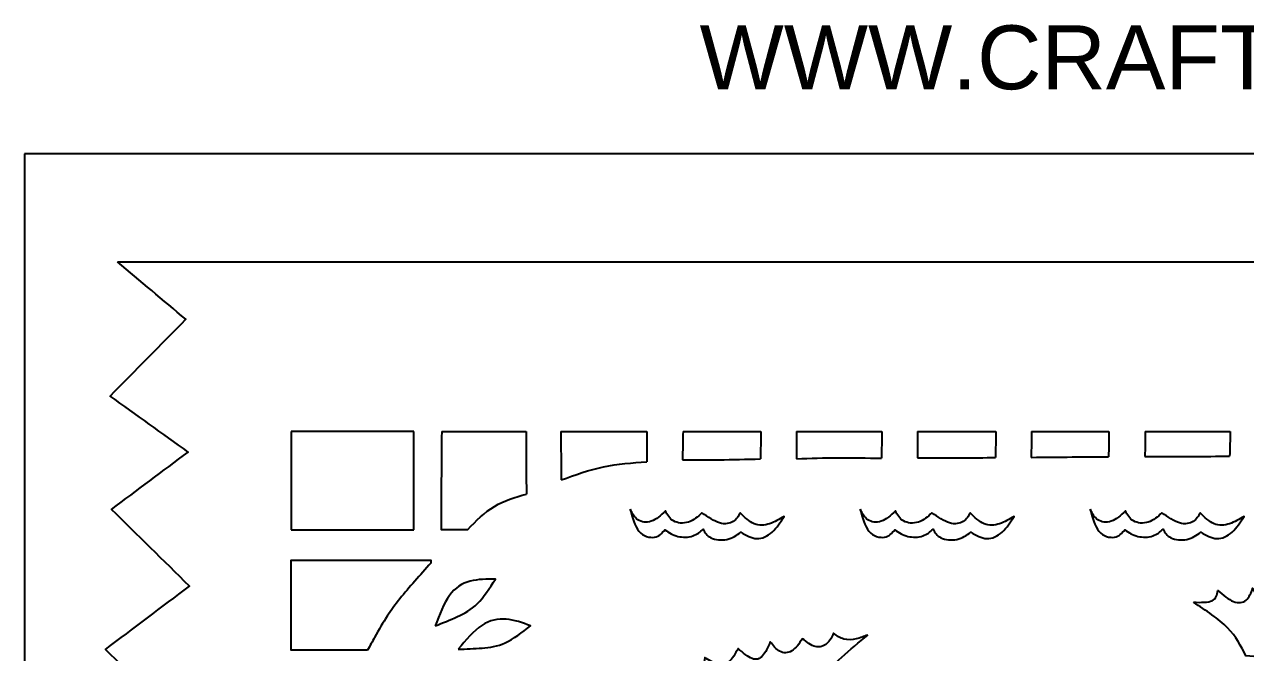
# Model space of a CAD drawing. Header units: millimetres. Extents: x 30 to 570, y 16 to 401.
# Drawn here: x 29.7 to 163.5, y 332.2 to 401 of the extents above; entities that cross this region are included whole.
import ezdxf
from ezdxf.enums import TextEntityAlignment as Align

# ---------------------------------------------------------------- set-up
doc = ezdxf.new("R2010")
doc.units = ezdxf.units.MM
for name, color, linetype in [('Default', 7, 'Continuous'), ('DV1_Layer_1', 7, 'Continuous'), ('Layer_1', 7, 'Continuous')]:
    doc.layers.add(name, color=color, linetype=linetype)
doc.styles.add('SEACAD_arial_ttfB', font='arial.ttf')

# ---------------------------------------------------------------- blocks, each defined once
blk = doc.blocks.new('SE')
at = {"layer": 'DV1_Layer_1', "color": 7, "linetype": 'Continuous'}
for points, knots in [([(300.17, 19.96), (298.13, 20), (296.08, 20.05), (294.36, 20.47), (292.65, 20.89), (291.27, 21.7), (290.4, 22.74), (289.53, 23.79), (289.18, 25.08), (288.82, 26.37), (287.26, 26.33), (284.15, 26.24), (281.21, 28.28), (280.05, 29.42), (278.89, 30.55), (278.05, 31.8), (277.2, 33.05), (276.49, 32.42), (275.06, 31.18), (271.86, 31.53), (270.68, 32.31), (269.5, 33.09), (268.74, 34.47), (267.99, 35.85), (267.05, 34.87), (266.12, 33.89), (264.74, 33.38), (263.36, 32.87), (261.53, 32.83), (260.13, 33.16), (258.73, 33.49), (257.75, 34.21), (257.08, 35.07), (256.41, 35.94), (256.05, 36.97), (255.7, 37.99), (253.83, 37.9), (250.09, 37.72), (244.21, 39.86), (238.87, 42.26), (234.95, 41.91), (233.02, 41.42), (231.08, 40.93), (229.16, 40.13), (227.14, 38.79), (225.11, 37.46), (222.98, 35.59), (220.46, 33.87), (217.95, 32.16), (212.16, 29.04), (208.28, 27.04), (201.96, 24.99), (198.96, 24.34), (195.95, 23.7), (193.1, 23.43), (189.43, 23.5), (185.76, 23.56), (181.26, 23.97), (177.1, 25.28), (172.94, 26.59), (165.28, 31.04), (156.91, 35.5), (153.21, 37.08), (149.52, 38.66), (146.31, 39.59), (143.49, 40.01), (140.66, 40.44), (138.21, 40.35), (135.87, 39.66), (133.54, 38.97), (129.08, 36.39), (124.28, 35.59), (121.98, 35.41), (119.69, 35.23), (117.51, 35.27), (115.66, 35.63), (113.81, 35.99), (112.3, 36.65), (110.79, 37.32), (109.9, 35.81), (108.11, 32.78), (104.55, 31.53), (102.86, 31.24), (101.17, 30.96), (99.57, 31), (98.21, 31.53), (96.85, 32.07), (95.74, 33.09), (94.96, 34.21), (94.18, 35.32), (93.73, 36.52), (93.42, 37.79), (93.11, 39.06), (92.93, 40.39), (92.76, 41.73), (90.17, 40.88), (87.59, 40.04), (84.56, 39.21), (81.54, 38.39), (74.59, 36.79), (69.43, 36.43), (66.6, 36.68), (63.77, 36.92), (60.7, 37.59), (57.41, 38.9), (54.11, 40.22), (50.6, 42.17), (48.24, 45.18), (45.88, 48.18), (43.47, 56.29), (44.81, 61.36), (45.94, 63.41), (47.08, 65.46), (48.68, 67.02), (50.28, 68.57), (47.52, 70.89), (44.76, 73.2), (42, 75.52), (44.45, 78.15), (46.9, 80.77), (49.35, 83.4), (46.77, 85.8), (44.18, 88.21), (41.6, 90.61), (44.14, 93.24), (46.68, 95.87), (49.21, 98.49), (46.63, 101.12), (44.05, 103.75), (41.47, 106.37), (44.14, 109.04), (46.81, 111.71), (49.48, 114.39), (46.68, 116.88), (43.87, 119.37), (41.07, 121.87), (43.34, 124.63), (45.61, 127.39), (47.88, 130.15), (45.12, 132.68), (42.36, 135.22), (39.6, 137.76), (41.96, 140.39), (44.32, 143.01), (46.68, 145.64), (44.01, 148), (41.33, 150.36), (38.66, 152.72), (41.33, 155.3), (44.01, 157.88), (46.68, 160.46), (43.92, 162.87), (41.16, 165.27), (38.4, 167.68), (41.16, 170.39), (43.92, 173.11), (46.68, 175.82), (43.78, 178.09), (40.89, 180.36), (38, 182.63), (40.62, 185.31), (43.25, 187.98), (45.88, 190.65), (43.43, 193.14), (40.98, 195.63), (38.53, 198.13), (41.38, 200.49), (44.23, 202.85), (47.08, 205.21), (44.63, 207.7), (42.18, 210.19), (39.73, 212.69), (42.14, 215.22), (44.54, 217.76), (46.94, 220.3), (44.27, 222.66), (41.6, 225.02), (38.93, 227.38), (41.29, 230.32), (43.65, 233.25), (46.01, 236.19), (43.47, 238.37), (40.93, 240.56), (38.4, 242.74), (40.93, 245.68), (43.47, 248.61), (46.01, 251.55), (43.03, 253.56), (40.04, 255.56), (37.06, 257.56), (39.78, 259.83), (42.49, 262.1), (45.21, 264.37), (42.27, 267.04), (39.33, 269.72), (36.39, 272.39), (39.33, 274.92), (42.27, 277.46), (45.21, 280), (42.4, 282.49), (39.6, 284.99), (36.79, 287.48), (39.82, 290.06), (42.85, 292.64), (45.88, 295.23), (43.25, 297.81), (40.62, 300.39), (38, 302.97), (41.07, 305.29), (44.14, 307.6), (47.21, 309.92), (44.5, 311.88), (41.78, 313.84), (39.06, 315.79), (41.82, 318.51), (44.58, 321.23), (47.35, 323.94), (44.41, 326.79), (41.47, 329.64), (38.53, 332.49), (41.6, 334.8), (44.67, 337.12), (47.75, 339.43), (44.9, 342.24), (42.05, 345.04), (39.2, 347.85), (42, 349.94), (44.81, 352.03), (47.61, 354.13), (44.76, 356.17), (41.91, 358.22), (39.06, 360.27), (41.82, 363.07), (44.58, 365.88), (47.35, 368.68), (44.85, 370.78), (42.36, 372.87), (39.87, 374.96)], [0, 0, 0, 0, 0.011364, 0.011364, 0.011364, 0.022727, 0.022727, 0.022727, 0.034091, 0.034091, 0.034091, 0.045455, 0.056818, 0.056818, 0.056818, 0.068182, 0.068182, 0.068182, 0.079545, 0.090909, 0.090909, 0.090909, 0.102273, 0.102273, 0.102273, 0.113636, 0.113636, 0.113636, 0.125, 0.125, 0.125, 0.136364, 0.136364, 0.136364, 0.147727, 0.147727, 0.147727, 0.159091, 0.170455, 0.181818, 0.193182, 0.193182, 0.193182, 0.204545, 0.204545, 0.204545, 0.215909, 0.215909, 0.215909, 0.227273, 0.238636, 0.25, 0.25, 0.25, 0.261364, 0.261364, 0.261364, 0.272727, 0.272727, 0.272727, 0.284091, 0.295455, 0.295455, 0.295455, 0.306818, 0.306818, 0.306818, 0.318182, 0.318182, 0.318182, 0.329545, 0.340909, 0.340909, 0.340909, 0.352273, 0.352273, 0.352273, 0.363636, 0.363636, 0.363636, 0.375, 0.386364, 0.386364, 0.386364, 0.397727, 0.397727, 0.397727, 0.409091, 0.409091, 0.409091, 0.420455, 0.420455, 0.420455, 0.431818, 0.431818, 0.431818, 0.443182, 0.443182, 0.443182, 0.454545, 0.465909, 0.465909, 0.465909, 0.477273, 0.477273, 0.477273, 0.488636, 0.488636, 0.488636, 0.5, 0.511364, 0.511364, 0.511364, 0.522727, 0.522727, 0.522727, 0.534091, 0.534091, 0.534091, 0.545455, 0.545455, 0.545455, 0.556818, 0.556818, 0.556818, 0.568182, 0.568182, 0.568182, 0.579545, 0.579545, 0.579545, 0.590909, 0.590909, 0.590909, 0.602273, 0.602273, 0.602273, 0.613636, 0.613636, 0.613636, 0.625, 0.625, 0.625, 0.636364, 0.636364, 0.636364, 0.647727, 0.647727, 0.647727, 0.659091, 0.659091, 0.659091, 0.670455, 0.670455, 0.670455, 0.681818, 0.681818, 0.681818, 0.693182, 0.693182, 0.693182, 0.704545, 0.704545, 0.704545, 0.715909, 0.715909, 0.715909, 0.727273, 0.727273, 0.727273, 0.738636, 0.738636, 0.738636, 0.75, 0.75, 0.75, 0.761364, 0.761364, 0.761364, 0.772727, 0.772727, 0.772727, 0.784091, 0.784091, 0.784091, 0.795455, 0.795455, 0.795455, 0.806818, 0.806818, 0.806818, 0.818182, 0.818182, 0.818182, 0.829545, 0.829545, 0.829545, 0.840909, 0.840909, 0.840909, 0.852273, 0.852273, 0.852273, 0.863636, 0.863636, 0.863636, 0.875, 0.875, 0.875, 0.886364, 0.886364, 0.886364, 0.897727, 0.897727, 0.897727, 0.909091, 0.909091, 0.909091, 0.920455, 0.920455, 0.920455, 0.931818, 0.931818, 0.931818, 0.943182, 0.943182, 0.943182, 0.954545, 0.954545, 0.954545, 0.965909, 0.965909, 0.965909, 0.977273, 0.977273, 0.977273, 1, 1, 1, 1]), ([(75.38, 356.4), (75.35, 352.81), (75.33, 349.23), (75.31, 345.65), (76.29, 345.65), (77.26, 345.65), (78.24, 345.65)], [0, 0, 0, 0, 0.333333, 0.333333, 0.333333, 1, 1, 1, 1]), ([(101.77, 353.26), (103.06, 353.26), (104.36, 353.27), (105.79, 353.28), (107.21, 353.3), (108.76, 353.34), (110.31, 353.37)], [0, 0, 0, 0, 0.333333, 0.333333, 0.333333, 1, 1, 1, 1]), ([(114.26, 353.4), (115.77, 353.45), (117.29, 353.5), (118.84, 353.51), (120.39, 353.52), (121.98, 353.49), (123.58, 353.45)], [0, 0, 0, 0, 0.333333, 0.333333, 0.333333, 1, 1, 1, 1]), ([(127.52, 353.48), (129.13, 353.48), (130.75, 353.48), (132.17, 353.49), (133.6, 353.49), (134.83, 353.51), (136.07, 353.53)], [0, 0, 0, 0, 0.333333, 0.333333, 0.333333, 1, 1, 1, 1]), ([(139.98, 353.55), (141.51, 353.57), (143.05, 353.58), (144.46, 353.59), (145.88, 353.59), (147.17, 353.6), (148.46, 353.61)], [0, 0, 0, 0, 0.333333, 0.333333, 0.333333, 1, 1, 1, 1]), ([(152.44, 353.63), (154.17, 353.63), (155.91, 353.63), (157.46, 353.64), (159.01, 353.65), (160.36, 353.66), (161.72, 353.68)], [0, 0, 0, 0, 0.333333, 0.333333, 0.333333, 1, 1, 1, 1]), ([(88.47, 351.08), (90, 351.63), (91.53, 352.18), (93.1, 352.51), (94.66, 352.84), (96.26, 352.95), (97.85, 353.06)], [0, 0, 0, 0, 0.333333, 0.333333, 0.333333, 1, 1, 1, 1]), ([(78.24, 345.65), (79.16, 346.59), (80.08, 347.53), (81.15, 348.17), (82.22, 348.82), (83.44, 349.17), (84.66, 349.52)], [0, 0, 0, 0, 0.333333, 0.333333, 0.333333, 1, 1, 1, 1]), ([(96.04, 347.87), (96.26, 347.42), (96.48, 346.98), (96.87, 346.71), (97.26, 346.45), (97.81, 346.36), (98.35, 346.55), (98.88, 346.73), (99.39, 347.2), (99.9, 347.67), (100.12, 347.25), (100.34, 346.82), (100.78, 346.58), (101.21, 346.33), (101.86, 346.27), (102.41, 346.45), (102.97, 346.62), (103.43, 347.05), (103.9, 347.47), (104.57, 347), (105.23, 346.53), (106.43, 346.18), (106.96, 346.29), (107.33, 346.52), (107.7, 346.76), (107.9, 347.11), (108.1, 347.47), (108.59, 346.98), (109.07, 346.49), (109.62, 346.27), (110.16, 346.05), (110.76, 346.09), (111.87, 346.45), (112.38, 346.76), (112.9, 347.07), (112.5, 346.45), (112.1, 345.82), (111.1, 344.91), (110.5, 344.62), (109.91, 344.65), (109.32, 344.67), (108.74, 345), (108.16, 345.34), (107.7, 345), (107.23, 344.67), (106.64, 344.55), (106.05, 344.42), (105.34, 344.51), (104.43, 344.96), (104.23, 345.31), (104.03, 345.67), (103.7, 345.38), (103.37, 345.09), (102.89, 344.94), (102.41, 344.78), (101.79, 344.76), (101.26, 344.89), (100.72, 345.02), (100.28, 345.31), (99.83, 345.6), (99.52, 345.25), (99.21, 344.89), (98.7, 344.8), (98.19, 344.71), (97.48, 344.89), (97, 345.45), (96.52, 346), (96.28, 346.93), (96.04, 347.87)], [0, 0, 0, 0, 0.04, 0.04, 0.04, 0.08, 0.08, 0.08, 0.12, 0.12, 0.12, 0.16, 0.16, 0.16, 0.2, 0.2, 0.2, 0.24, 0.24, 0.24, 0.28, 0.28, 0.32, 0.32, 0.32, 0.36, 0.36, 0.36, 0.4, 0.4, 0.4, 0.44, 0.44, 0.48, 0.48, 0.48, 0.52, 0.52, 0.56, 0.56, 0.56, 0.6, 0.6, 0.6, 0.64, 0.64, 0.64, 0.68, 0.68, 0.72, 0.72, 0.72, 0.76, 0.76, 0.76, 0.8, 0.8, 0.8, 0.84, 0.84, 0.84, 0.88, 0.88, 0.88, 0.92, 0.92, 0.92, 1, 1, 1, 1]), ([(121.24, 347.87), (121.46, 347.42), (121.68, 346.98), (122.07, 346.71), (122.46, 346.45), (123.01, 346.36), (123.55, 346.55), (124.08, 346.73), (124.59, 347.2), (125.1, 347.67), (125.32, 347.25), (125.54, 346.82), (125.98, 346.58), (126.41, 346.33), (127.06, 346.27), (127.61, 346.45), (128.17, 346.62), (128.63, 347.05), (129.1, 347.47), (129.77, 347), (130.43, 346.53), (131.63, 346.18), (132.16, 346.29), (132.53, 346.52), (132.9, 346.76), (133.1, 347.11), (133.3, 347.47), (133.79, 346.98), (134.27, 346.49), (134.82, 346.27), (135.36, 346.05), (135.96, 346.09), (137.07, 346.45), (137.58, 346.76), (138.1, 347.07), (137.7, 346.45), (137.3, 345.82), (136.3, 344.91), (135.7, 344.62), (135.11, 344.65), (134.52, 344.67), (133.94, 345), (133.36, 345.34), (132.9, 345), (132.43, 344.67), (131.84, 344.55), (131.25, 344.42), (130.54, 344.51), (129.63, 344.96), (129.43, 345.31), (129.23, 345.67), (128.9, 345.38), (128.57, 345.09), (128.09, 344.94), (127.61, 344.78), (126.99, 344.76), (126.46, 344.89), (125.92, 345.02), (125.48, 345.31), (125.03, 345.6), (124.72, 345.25), (124.41, 344.89), (123.9, 344.8), (123.39, 344.71), (122.68, 344.89), (122.2, 345.45), (121.72, 346), (121.48, 346.93), (121.24, 347.87)], [0, 0, 0, 0, 0.04, 0.04, 0.04, 0.08, 0.08, 0.08, 0.12, 0.12, 0.12, 0.16, 0.16, 0.16, 0.2, 0.2, 0.2, 0.24, 0.24, 0.24, 0.28, 0.28, 0.32, 0.32, 0.32, 0.36, 0.36, 0.36, 0.4, 0.4, 0.4, 0.44, 0.44, 0.48, 0.48, 0.48, 0.52, 0.52, 0.56, 0.56, 0.56, 0.6, 0.6, 0.6, 0.64, 0.64, 0.64, 0.68, 0.68, 0.72, 0.72, 0.72, 0.76, 0.76, 0.76, 0.8, 0.8, 0.8, 0.84, 0.84, 0.84, 0.88, 0.88, 0.88, 0.92, 0.92, 0.92, 1, 1, 1, 1]), ([(146.44, 347.87), (146.66, 347.42), (146.88, 346.98), (147.27, 346.71), (147.66, 346.45), (148.21, 346.36), (148.75, 346.55), (149.28, 346.73), (149.79, 347.2), (150.3, 347.67), (150.52, 347.25), (150.74, 346.82), (151.18, 346.58), (151.61, 346.33), (152.26, 346.27), (152.81, 346.45), (153.37, 346.62), (153.83, 347.05), (154.3, 347.47), (154.97, 347), (155.63, 346.53), (156.83, 346.18), (157.36, 346.29), (157.73, 346.52), (158.1, 346.76), (158.3, 347.11), (158.5, 347.47), (158.99, 346.98), (159.47, 346.49), (160.02, 346.27), (160.56, 346.05), (161.16, 346.09), (162.27, 346.45), (162.78, 346.76), (163.3, 347.07), (162.9, 346.45), (162.5, 345.82), (161.5, 344.91), (160.9, 344.62), (160.31, 344.65), (159.72, 344.67), (159.14, 345), (158.56, 345.34), (158.1, 345), (157.63, 344.67), (157.04, 344.55), (156.45, 344.42), (155.74, 344.51), (154.83, 344.96), (154.63, 345.31), (154.43, 345.67), (154.1, 345.38), (153.77, 345.09), (153.29, 344.94), (152.81, 344.78), (152.19, 344.76), (151.66, 344.89), (151.12, 345.02), (150.68, 345.31), (150.23, 345.6), (149.92, 345.25), (149.61, 344.89), (149.1, 344.8), (148.59, 344.71), (147.88, 344.89), (147.4, 345.45), (146.92, 346), (146.68, 346.93), (146.44, 347.87)], [0, 0, 0, 0, 0.04, 0.04, 0.04, 0.08, 0.08, 0.08, 0.12, 0.12, 0.12, 0.16, 0.16, 0.16, 0.2, 0.2, 0.2, 0.24, 0.24, 0.24, 0.28, 0.28, 0.32, 0.32, 0.32, 0.36, 0.36, 0.36, 0.4, 0.4, 0.4, 0.44, 0.44, 0.48, 0.48, 0.48, 0.52, 0.52, 0.56, 0.56, 0.56, 0.6, 0.6, 0.6, 0.64, 0.64, 0.64, 0.68, 0.68, 0.72, 0.72, 0.72, 0.76, 0.76, 0.76, 0.8, 0.8, 0.8, 0.84, 0.84, 0.84, 0.88, 0.88, 0.88, 0.92, 0.92, 0.92, 1, 1, 1, 1]), ([(67.27, 332.41), (67.27, 332.41), (58.88, 332.41), (58.88, 332.41), (58.88, 342.27), (58.88, 342.27), (74.21, 342.27), (74.21, 342.27), (74.21, 341.97), (74.21, 341.97)], [0, 0, 0, 0, 0.2, 0.2, 0.4, 0.4, 0.6, 0.6, 1, 1, 1, 1]), ([(74.21, 341.97), (73.01, 340.64), (71.8, 339.31), (70.8, 338.05), (69.8, 336.79), (69, 335.59), (68.02, 333.81), (67.78, 333.38), (67.53, 332.9), (67.27, 332.41)], [0, 0, 0, 0, 0.25, 0.25, 0.25, 0.5, 0.5, 0.5, 1, 1, 1, 1]), ([(74.67, 335.07), (75.14, 336.32), (75.61, 337.56), (76.85, 339.27), (77.63, 339.74), (78.49, 339.97), (79.36, 340.2), (80.32, 340.2), (81.27, 340.2), (80.63, 339.2), (79.98, 338.2), (78.61, 336.83), (77.87, 336.45), (77.1, 336.09), (76.32, 335.74), (75.5, 335.41), (74.67, 335.07)], [0, 0, 0, 0, 0.142857, 0.142857, 0.285714, 0.285714, 0.285714, 0.428571, 0.428571, 0.428571, 0.571429, 0.571429, 0.714286, 0.714286, 0.714286, 1, 1, 1, 1]), ([(157.77, 337.67), (159.15, 336.76), (160.53, 335.85), (162.44, 333.9), (162.97, 332.85), (163.51, 331.81), (165.77, 331.59), (168.04, 331.36), (170.54, 330.76), (173.03, 330.16), (175.77, 329.19), (180.23, 327.14), (181.96, 326.08), (183.81, 324.84), (185.65, 323.61), (187.61, 322.21), (188.88, 321.29), (190.16, 320.37), (190.76, 319.92), (191.36, 319.48), (191.07, 320.03), (190.78, 320.59), (190.66, 321.15), (190.54, 321.7), (190.58, 322.26), (190.78, 322.71), (190.98, 323.17), (191.34, 323.52), (191.69, 323.88), (191.03, 324.28), (190.36, 324.68), (190.03, 325.15), (189.69, 325.63), (189.69, 326.19), (190.01, 327.23), (190.32, 327.72), (190.63, 328.21), (190.07, 328.32), (189.52, 328.43), (189.02, 328.68), (188.52, 328.92), (188.07, 329.3), (187.95, 329.8), (187.83, 330.3), (188.03, 330.92), (188.23, 331.54), (187.63, 331.45), (187.03, 331.36), (186.51, 331.44), (185.99, 331.52), (185.54, 331.76), (185.05, 332.67), (185.01, 333.34), (184.96, 334.01), (184.47, 333.81), (183.99, 333.61), (183.4, 333.5), (182.81, 333.38), (182.12, 333.36), (181.34, 334.1), (181.25, 334.85), (181.16, 335.61), (180.63, 335.32), (180.1, 335.03), (179.53, 334.95), (178.97, 334.87), (178.37, 335.01), (177.99, 335.48), (177.61, 335.96), (177.45, 336.78), (177.3, 337.61), (176.68, 337.18), (176.06, 336.76), (175.43, 336.64), (174.81, 336.52), (174.19, 336.69), (173.8, 337.09), (173.41, 337.49), (173.26, 338.12), (173.1, 338.74), (172.39, 338.16), (171.68, 337.58), (170.39, 337.18), (169.81, 337.36), (169.41, 337.73), (169.01, 338.09), (168.79, 338.65), (168.57, 339.2), (168.17, 338.72), (167.77, 338.23), (167.15, 338.05), (166.53, 337.87), (165.68, 338), (165.16, 338.25), (164.64, 338.49), (164.44, 338.85), (164.24, 339.2), (164.06, 338.69), (163.88, 338.18), (163.19, 337.61), (162.68, 337.54), (162.14, 337.75), (161.59, 337.96), (161.02, 338.45), (160.44, 338.94), (160.35, 338.49), (160.26, 338.05), (159.82, 337.84), (159.37, 337.63), (158.57, 337.65), (157.77, 337.67)], [0, 0, 0, 0, 0.025, 0.025, 0.05, 0.05, 0.05, 0.075, 0.075, 0.075, 0.1, 0.1, 0.125, 0.125, 0.125, 0.15, 0.15, 0.15, 0.175, 0.175, 0.175, 0.2, 0.2, 0.2, 0.225, 0.225, 0.225, 0.25, 0.25, 0.25, 0.275, 0.275, 0.275, 0.3, 0.3, 0.325, 0.325, 0.325, 0.35, 0.35, 0.35, 0.375, 0.375, 0.375, 0.4, 0.4, 0.4, 0.425, 0.425, 0.425, 0.45, 0.45, 0.475, 0.475, 0.475, 0.5, 0.5, 0.5, 0.525, 0.525, 0.55, 0.55, 0.55, 0.575, 0.575, 0.575, 0.6, 0.6, 0.6, 0.625, 0.625, 0.625, 0.65, 0.65, 0.65, 0.675, 0.675, 0.675, 0.7, 0.7, 0.7, 0.725, 0.725, 0.75, 0.75, 0.75, 0.775, 0.775, 0.775, 0.8, 0.8, 0.8, 0.825, 0.825, 0.825, 0.85, 0.85, 0.85, 0.875, 0.875, 0.9, 0.9, 0.9, 0.925, 0.925, 0.925, 0.95, 0.95, 0.95, 1, 1, 1, 1]), ([(77.18, 332.52), (78.04, 333.53), (78.9, 334.54), (79.78, 335.13), (80.66, 335.72), (81.55, 335.89), (82.44, 335.81), (83.34, 335.74), (84.23, 335.41), (85.13, 335.08), (84.18, 334.36), (83.24, 333.64), (81.47, 332.82), (80.65, 332.72), (79.8, 332.65), (78.95, 332.58), (78.06, 332.55), (77.18, 332.52)], [0, 0, 0, 0, 0.142857, 0.142857, 0.142857, 0.285714, 0.285714, 0.285714, 0.428571, 0.428571, 0.428571, 0.571429, 0.571429, 0.714286, 0.714286, 0.714286, 1, 1, 1, 1]), ([(122.06, 334.07), (120.12, 332.47), (118.19, 330.87), (116.82, 329.13), (115.46, 327.39), (114.66, 325.5), (114.18, 323.68), (113.7, 321.86), (113.55, 320.1), (113.39, 318.35), (110.77, 316.72), (108.15, 315.1), (105.79, 313.17), (103.44, 311.24), (101.35, 308.99), (99.44, 306.75), (97.53, 304.51), (95.8, 302.26), (94.07, 300.02), (94.24, 300.78), (94.42, 301.53), (94.36, 302.11), (94.29, 302.69), (93.98, 303.09), (93.67, 303.49), (94.13, 304.04), (94.6, 304.6), (94.93, 306.04), (94.8, 306.93), (94.36, 308.11), (94.04, 308.39), (93.73, 308.68), (94.2, 309.22), (94.67, 309.75), (94.9, 310.33), (95.13, 310.9), (95.13, 311.53), (94.98, 312.03), (94.82, 312.53), (94.51, 312.9), (94.2, 313.28), (94.93, 313.9), (95.67, 314.53), (96, 315.17), (96.33, 315.81), (96.27, 316.48), (95.89, 317.55), (95.58, 317.95), (95.27, 318.35), (95.87, 318.63), (96.47, 318.92), (96.85, 319.37), (97.24, 319.81), (97.6, 321.01), (96.71, 322.21), (96.27, 322.81), (96.89, 323.06), (97.51, 323.3), (97.92, 323.7), (98.33, 324.1), (98.53, 324.65), (98.55, 325.15), (98.58, 325.65), (98.42, 326.1), (98.26, 326.54), (98.86, 326.76), (99.46, 326.99), (99.89, 327.26), (100.31, 327.54), (100.55, 327.88), (100.66, 328.25), (100.77, 328.63), (100.75, 329.05), (100.73, 329.48), (101.42, 329.52), (102.11, 329.56), (102.67, 329.76), (103.24, 329.96), (103.68, 330.32), (103.92, 330.65), (104.15, 330.99), (104.17, 331.3), (104.2, 331.61), (104.64, 331.34), (105.08, 331.07), (105.54, 330.95), (105.99, 330.83), (106.46, 330.85), (106.85, 331.15), (107.24, 331.45), (107.55, 332.03), (107.86, 332.61), (108.39, 332.14), (108.93, 331.67), (109.84, 331.32), (110.22, 331.43), (110.86, 332.14), (111.13, 332.74), (111.39, 333.34), (111.7, 332.92), (112.01, 332.5), (112.41, 332.29), (112.81, 332.07), (113.3, 332.07), (113.74, 332.34), (114.17, 332.61), (114.55, 333.14), (114.92, 333.67), (115.39, 333.3), (115.86, 332.92), (116.32, 332.81), (116.79, 332.7), (117.26, 332.85), (117.92, 333.43), (118.12, 333.85), (118.32, 334.27), (118.68, 334.01), (119.03, 333.74), (119.88, 333.52), (120.37, 333.56), (120.81, 333.66), (121.26, 333.76), (121.66, 333.92), (122.06, 334.07)], [0, 0, 0, 0, 0.022222, 0.022222, 0.022222, 0.044444, 0.044444, 0.044444, 0.066667, 0.066667, 0.066667, 0.088889, 0.088889, 0.088889, 0.111111, 0.111111, 0.111111, 0.133333, 0.133333, 0.133333, 0.155556, 0.155556, 0.155556, 0.177778, 0.177778, 0.177778, 0.2, 0.2, 0.222222, 0.222222, 0.244444, 0.244444, 0.244444, 0.266667, 0.266667, 0.266667, 0.288889, 0.288889, 0.288889, 0.311111, 0.311111, 0.311111, 0.333333, 0.333333, 0.333333, 0.355556, 0.355556, 0.377778, 0.377778, 0.377778, 0.4, 0.4, 0.4, 0.422222, 0.444444, 0.444444, 0.444444, 0.466667, 0.466667, 0.466667, 0.488889, 0.488889, 0.488889, 0.511111, 0.511111, 0.511111, 0.533333, 0.533333, 0.533333, 0.555556, 0.555556, 0.555556, 0.577778, 0.577778, 0.577778, 0.6, 0.6, 0.6, 0.622222, 0.622222, 0.622222, 0.644444, 0.644444, 0.644444, 0.666667, 0.666667, 0.666667, 0.688889, 0.688889, 0.688889, 0.711111, 0.711111, 0.711111, 0.733333, 0.733333, 0.755556, 0.755556, 0.777778, 0.777778, 0.777778, 0.8, 0.8, 0.8, 0.822222, 0.822222, 0.822222, 0.844444, 0.844444, 0.844444, 0.866667, 0.866667, 0.866667, 0.888889, 0.888889, 0.911111, 0.911111, 0.911111, 0.933333, 0.933333, 0.955556, 0.955556, 0.955556, 1, 1, 1, 1])]:
    blk.add_open_spline(points, degree=3, knots=knots, dxfattribs=at)
for points in [[(39.87, 374.96), (39.87, 374.96), (560.48, 374.96), (560.48, 374.96)], [(75.38, 356.4), (75.38, 356.4), (84.63, 356.4), (84.63, 356.4)], [(84.63, 356.4), (84.64, 354.1), (84.65, 351.81), (84.66, 349.52)], [(88.44, 356.4), (88.45, 354.62), (88.46, 352.85), (88.47, 351.08)], [(88.44, 356.4), (88.44, 356.4), (97.86, 356.4), (97.86, 356.4)], [(97.86, 356.4), (97.86, 355.28), (97.85, 354.17), (97.85, 353.06)], [(101.83, 356.4), (101.81, 355.35), (101.79, 354.31), (101.77, 353.26)], [(101.83, 356.4), (101.83, 356.4), (110.35, 356.4), (110.35, 356.4)], [(110.35, 356.4), (110.34, 355.39), (110.33, 354.38), (110.31, 353.37)], [(114.26, 356.4), (114.26, 355.4), (114.26, 354.4), (114.26, 353.4)], [(114.26, 356.4), (114.26, 356.4), (123.61, 356.4), (123.61, 356.4)], [(123.61, 356.4), (123.6, 355.41), (123.59, 354.43), (123.58, 353.45)], [(127.52, 356.4), (127.52, 355.42), (127.52, 354.45), (127.52, 353.48)], [(127.52, 356.4), (127.52, 356.4), (136.1, 356.4), (136.1, 356.4)], [(136.1, 356.4), (136.09, 355.44), (136.08, 354.49), (136.07, 353.53)], [(140.01, 356.4), (140, 355.45), (139.99, 354.5), (139.98, 353.55)], [(140.01, 356.4), (140.01, 356.4), (148.49, 356.4), (148.49, 356.4)], [(148.49, 356.4), (148.48, 355.47), (148.47, 354.54), (148.46, 353.61)], [(152.47, 356.4), (152.46, 355.47), (152.45, 354.55), (152.44, 353.63)], [(152.47, 356.4), (152.47, 356.4), (161.79, 356.4), (161.79, 356.4)], [(161.79, 356.4), (161.77, 355.49), (161.74, 354.58), (161.72, 353.68)]]:
    blk.add_open_spline(points, degree=3, dxfattribs=at)
at = {"layer": 'Layer_1', "color": 7, "linetype": 'Continuous'}
for p, q in [((569.7, 386.82), (29.66, 386.82)), ((29.66, 386.82), (29.66, 15.55)), ((72.34, 356.4), (58.88, 356.4)), ((58.88, 356.4), (58.88, 345.6)), ((72.34, 345.6), (72.34, 356.4)), ((58.88, 345.6), (72.34, 345.6))]:
    blk.add_line(p, q, dxfattribs=at)

msp = doc.modelspace()

# ---------------------------------------------------------------- block references
at = {"layer": 'Default'}
msp.add_blockref('SE', (0, 0), dxfattribs=at)

# ---------------------------------------------------------------- texts
at = {"layer": 'Default', "color": 7, "linetype": 'Continuous', "style": 'SEACAD_arial_ttfB'}
msp.add_text('WWW.CRAFTSMANSPACE.COM', height=7, dxfattribs=at).set_placement((103.64, 400.89), align=Align.TOP_LEFT)

doc.saveas('drawing.dxf')
